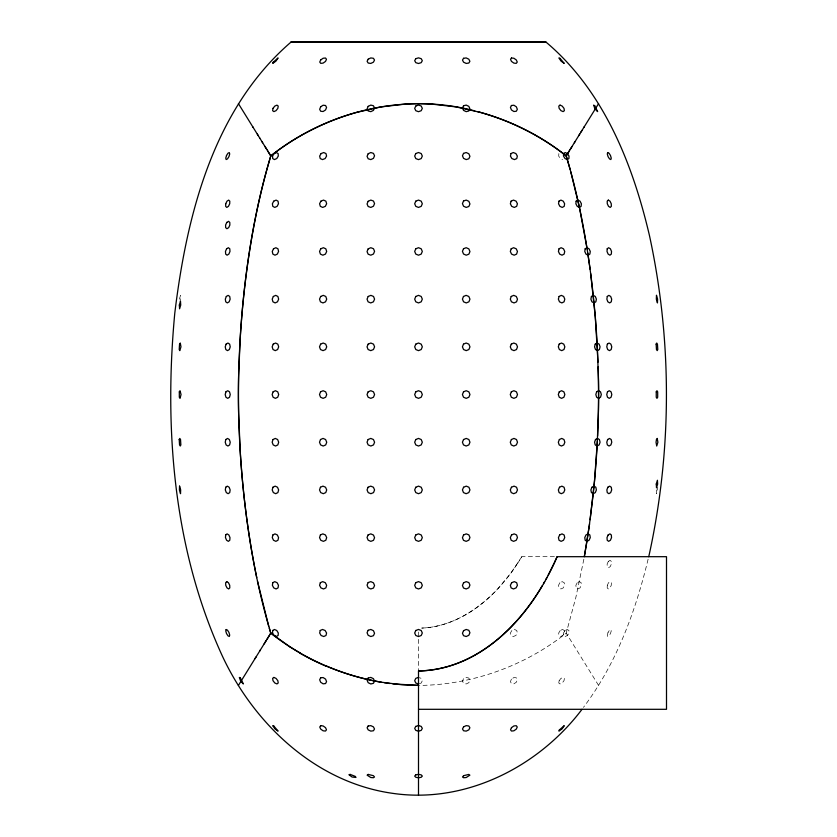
<?xml version="1.0" encoding="UTF-8"?>
<svg xmlns="http://www.w3.org/2000/svg" width="837" height="837" viewBox="0 0 837 837"><rect width="100%" height="100%" fill="white"/><g stroke="black" fill="none" stroke-linecap="round" stroke-linejoin="round"><path stroke-width="0.63" stroke-dasharray="4.18 3.14" d="M558.854 153.589L558.708 156.069L560.246 158.549L562.569 159.585M656.334 489.917L656.48 493.694L657.756 487.239M583.86 559.221L575.825 597.555L566.21 633.138C524.789 665.949 472.34 684.865 419.452 685.419M179.4 299.144L180.52 295.356L180.143 301.822M648.11 559.21C635.45 611.763 616.283 663.898 583.452 707.37M554.418 556.689L521.838 556.689L517.684 563.322M521.838 556.689L510.622 573.46L497.691 588.955M516.963 564.41L514.033 568.731M513.28 569.798C499.26 589.551 481.369 607.118 459.534 618.009M495.358 591.393C477.299 609.911 453.884 624.653 427.77 627.645M458.477 618.533C447.052 624.046 434.57 627.562 421.869 628.095M419.4 683.672L421.199 683.034L422.319 680.69L421.199 678.347L419.4 677.698M425.928 627.834L420.362 628.148M598.581 685.419L566.21 633.138M418.5 632.029L418.5 669.788M607.285 585.304L607.202 587.877L608.321 588.955L610.006 587.877L611.261 585.304L611.345 582.719L610.215 581.652L608.541 582.719L607.285 585.304M559.158 680.69L558.771 682.982L560.026 683.934L562.192 682.982L564.002 680.69L564.389 678.388L563.134 677.436L560.968 678.388L559.158 680.69M608.049 632.437L607.296 635.063L607.693 636.465L609.022 635.838L610.487 633.546L611.251 630.931L610.843 629.518L609.524 630.146L608.049 632.437M511.438 679.121L510.434 681.611L511.438 683.557L513.887 683.829L516.324 682.249L517.339 679.77L516.324 677.813L513.887 677.551L511.438 679.121M463.562 678.671L462.463 681.109L463.562 683.306L466.188 683.965L468.825 682.699L469.923 680.261L468.825 678.075L466.188 677.415L463.562 678.671M608.332 561.418L607.139 564.023L607.202 566.639L608.468 567.716L610.215 566.639L611.397 564.023L611.345 561.418L610.079 560.33L608.332 561.418M577.227 582.719L575.877 585.304L576.138 587.877L577.854 588.955L580.031 587.877L581.38 585.304L581.119 582.719L579.392 581.652L577.227 582.719M559.89 582.719L558.53 585.304L558.959 587.888L560.916 588.955L563.259 587.888L564.619 585.304L564.201 582.719L562.244 581.652L559.89 582.719M511.878 630.502L510.424 632.992L511.009 635.492L513.269 636.518L515.895 635.492L517.339 632.992L516.764 630.502L514.504 629.466L511.878 630.502M560.246 630.502L558.708 632.992L558.854 635.471L560.591 636.497L562.903 635.471L564.441 632.992L564.305 630.502L562.569 629.476L560.246 630.502M565.048 630.512L563.5 632.992L563.573 635.471L565.205 636.497L567.455 635.471L569.003 632.992L568.93 630.512L567.298 629.487L565.048 630.512"/><path stroke-width="1.26" d="M597.618 436.014L598.277 417.632A642.188 462.913 90 0 0 598.277 371.429L598.141 366.815M597.398 440.586L594.5 481.066L590.116 519.725M589.551 523.868L587.135 540.043M586.957 541.34L585.178 540.242L584.77 537.605L585.973 534.969L588.076 533.88L589.855 534.969L590.273 537.605L589.07 540.242L586.957 541.34L584.32 556.689L589.238 526.054L593.088 495.127A702.515 506.395 90 0 0 597.262 443.139L598.403 411.794A634.383 457.284 -90 0 0 598.465 380.406L597.43 349.06A701.312 505.527 -90 0 0 592.282 286.704C587.114 242.521 579.089 198.547 566.21 155.923C540.158 135.175 509.649 120.183 477.508 111.603M648.738 556.689L649.46 553.508C672.08 449.145 672.08 339.906 649.46 235.553C632.636 163.78 603.603 90.459 545.724 41.86L540.294 41.85M418.5 709.305L666.503 709.305L666.503 556.689L557.118 556.689L554.293 562.903M557.118 556.689C533.075 612.946 484.006 669.537 418.5 670.96L418.5 795.087M553.801 563.939L548.13 575.249M545.839 579.476L547 577.363M296.434 42.07L291.046 42.059C213.194 109.051 186.641 215.412 174.766 313.352C163.916 429.004 173.51 549.857 222.548 656.459C254.553 724.758 316.512 782.888 393.244 793.424C465.916 803.823 538.651 766.734 582.029 709.305M543.485 583.651L544.678 581.569M542.271 585.722C516.398 630.125 472.445 670.081 418.5 670.96M269.849 634.676L270.79 633.138C257.754 589.939 249.667 545.368 244.509 500.578A702.818 506.615 90 0 1 240.177 450.84L238.629 413.321A636.057 458.488 90 0 1 238.629 375.74L240.177 338.221A702.818 506.615 90 0 1 244.509 288.483C249.667 243.693 257.754 199.122 270.79 155.923C327.204 111.154 404.679 92.112 474.799 110.902M269.326 635.534L266.909 639.447M570.091 149.614L579.706 134.108M580.983 132.047L584.247 126.785M238.419 685.419L256.017 657.014M571.943 146.621L566.21 155.923L570.091 169.273M583.818 127.486L598.581 103.642M569.453 150.65L566.21 155.923C549.49 142.604 530.888 131.702 511.271 123.248A224.483 192.897 0 0 0 480.271 112.357L455.956 106.895L431.065 104.018A180.321 154.95 0 0 0 405.935 104.018L381.044 106.895L356.729 112.357A224.483 192.887 0 0 0 325.739 123.259C306.112 131.702 287.52 142.604 270.79 155.923C249.928 225.76 240.962 298.725 238.723 371.429A642.188 462.913 90 0 0 238.723 417.632C240.219 471.346 245.869 525.008 256.739 577.645M574.328 142.782L575.071 141.579M578.796 135.584L582.039 130.342M254.961 658.719L260.433 649.878M264.136 643.915L266.239 640.525M259.752 650.977L270.79 633.138L269.326 628.252M418.5 677.374L415.801 678.347L414.681 680.69L415.801 683.034L418.5 683.996M545.724 41.86L544.353 41.871M296.078 42.038L291.182 42.059L302.732 42.07M540.692 41.881L545.588 41.86L340.429 41.976M293.505 42.049L342.459 41.976M494.458 41.944L534.058 41.892M533.483 41.892L543.297 41.871M299.792 42.07L496.341 41.944M291.653 42.059L291.046 42.059M392.815 683.871L418.5 685.419L401.76 684.76L381.044 682.165A220.717 189.664 0 0 1 325.76 665.76M389.99 683.515L384.35 682.699M381.546 682.249C342.134 675.553 304.323 659.2 272.726 634.676M290.104 646.959L270.79 633.138L271.711 633.881M261.929 141.579L262.672 142.782M259.69 137.969L270.79 155.923L267.547 150.65M257.294 134.108L259.752 138.074M264.848 146.297L266.909 149.614M252.753 126.785L258.204 135.584M238.419 103.642L253.182 127.486M268.761 626.338L257.472 581.119M570.761 171.7L579.528 207.942L587.124 248.966M587.752 252.962L590.116 269.336M590.671 273.511L595.285 316.857L597.995 362.212M325.614 666.001A235.982 202.617 0.1 0 1 300.242 653.352M300.41 653.132A227.999 195.105 0.4 0 1 290.146 646.907M563.573 153.579L563.5 156.069L565.048 158.549L567.298 159.574L568.93 158.549L569.003 156.069L567.455 153.579L565.205 152.554L563.573 153.579M225.739 203.757L225.655 206.341L226.785 207.409L228.459 206.341L229.715 203.757L229.798 201.173L228.679 200.106L226.994 201.173L225.739 203.757M179.202 439.53L179.547 444.918L180.279 446.027L180.865 444.918L180.53 439.53L179.798 438.41L179.202 439.53M656.135 344.143L656.47 349.531L657.202 350.64L657.788 349.531L657.453 344.143L656.721 343.024L656.135 344.143M179.338 305.024L179.589 308.811L180.729 305.024L180.489 301.236L179.338 305.024M656.271 484.037L656.511 487.825L657.662 484.037L657.411 480.25L656.271 484.037M272.695 630.502L272.559 632.992L274.097 635.471L276.409 636.497L278.146 635.471L278.292 632.992L276.754 630.502L274.431 629.476L272.695 630.502M225.676 534.969L225.467 537.605L226.586 540.242L228.375 541.34L229.788 540.242L229.987 537.605L228.867 534.969L227.078 533.88L225.676 534.969M607.212 248.809L607.013 251.445L608.133 254.092L609.922 255.18L611.324 254.092L611.533 251.445L610.414 248.809L608.625 247.721L607.212 248.809M576.138 201.173L575.877 203.757L577.227 206.341L579.392 207.409L581.119 206.341L581.38 203.757L580.031 201.173L577.854 200.106L576.138 201.173M179.317 391.831L179.317 397.23L180.039 398.349L181.043 394.53L180.039 390.712L179.317 391.831M656.25 391.831L656.25 397.23L656.961 398.349L657.683 397.23L657.683 391.831L656.961 390.712L656.25 391.831M225.728 487.239L225.31 489.917L226.314 492.585L228.145 493.694L229.725 492.585L230.144 489.917L229.15 487.239L227.319 486.14L225.728 487.239M585.178 248.809L584.77 251.445L585.973 254.092L588.076 255.18L589.855 254.092L590.273 251.445L589.07 248.809L586.957 247.721L585.178 248.809M607.275 296.476L606.856 299.144L607.85 301.812L609.681 302.921L611.272 301.812L611.69 299.144L610.686 296.476L608.855 295.367L607.275 296.476M179.547 344.143L179.202 349.531L179.798 350.64L180.97 346.832L180.279 343.024L179.547 344.143M272.799 582.719L272.381 585.304L273.741 587.888L276.084 588.955L278.041 587.888L278.47 585.304L277.11 582.719L274.756 581.652L272.799 582.719M558.959 201.173L558.53 203.757L559.89 206.341L562.244 207.409L564.201 206.341L564.619 203.757L563.259 201.173L560.916 200.106L558.959 201.173M656.47 439.53L656.03 442.218L656.721 446.027L657.903 442.218L657.202 438.41L656.47 439.53M272.998 108.371L272.611 110.662L273.866 111.614L276.032 110.662L277.842 108.371L278.229 106.079L276.974 105.127L274.808 106.079L272.998 108.371M591.435 296.476L590.891 299.144L591.958 301.812L594.008 302.921L595.839 301.812L596.383 299.144L595.316 296.476L593.266 295.367L591.435 296.476M225.812 439.53L225.226 442.218L226.105 444.918L227.936 446.027L229.641 444.918L230.227 442.218L229.348 439.53L227.518 438.421L225.812 439.53M607.359 344.143L606.773 346.832L607.652 349.531L609.482 350.64L611.188 349.531L611.774 346.832L610.895 344.143L609.064 343.034L607.359 344.143M272.872 534.969L272.266 537.605L273.5 540.242L275.865 541.34L277.968 540.242L278.575 537.605L277.34 534.969L274.975 533.88L272.872 534.969M320.236 630.502L319.661 632.992L321.105 635.492L323.731 636.518L325.991 635.492L326.576 632.992L325.122 630.502L322.496 629.466L320.236 630.502M511.009 153.569L510.424 156.069L511.878 158.559L514.504 159.595L516.764 158.559L517.339 156.069L515.895 153.569L513.269 152.533L511.009 153.569M559.032 248.809L558.425 251.445L559.66 254.092L562.025 255.18L564.128 254.092L564.734 251.445L563.5 248.809L561.135 247.721L559.032 248.809M595.233 344.143L594.563 346.832L595.505 349.531L597.503 350.64L599.397 349.531L600.066 346.832L599.125 344.143L597.126 343.034L595.233 344.143M225.938 391.831L225.195 394.53L225.938 397.23L227.727 398.349L229.516 397.23L230.259 394.53L229.516 391.831L227.727 390.712L225.938 391.831M607.484 391.831L606.741 394.53L607.484 397.23L609.273 398.349L611.062 397.23L611.805 394.53L611.062 391.831L609.273 390.712L607.484 391.831M179.557 486.13L179.4 489.917L180.52 493.694L180.666 489.917L179.557 486.13M656.48 295.356L656.334 299.144L657.443 302.931L657.6 299.144L656.48 295.356M272.946 487.239L272.203 489.917L273.343 492.585L275.697 493.694L277.894 492.585L278.648 489.917L277.497 487.239L275.143 486.14L272.946 487.239M559.106 296.465L558.352 299.144L559.503 301.812L561.857 302.921L564.054 301.812L564.797 299.144L563.657 296.465L561.303 295.367L559.106 296.465M226.157 629.518L225.749 630.931L226.513 633.546L227.978 635.838L229.307 636.465L229.704 635.063L228.951 632.437L227.476 630.146L226.157 629.518M607.693 152.585L607.296 153.998L608.049 156.613L609.524 158.915L610.843 159.543L611.251 158.13L610.487 155.515L609.022 153.213L607.693 152.585M226.513 155.515L225.749 158.13L226.157 159.543L227.476 158.915L228.951 156.613L229.704 153.998L229.307 152.585L227.978 153.213L226.513 155.515M320.33 582.709L319.588 585.304L320.906 587.888L323.521 588.966L325.896 587.888L326.639 585.304L325.321 582.709L322.705 581.642L320.33 582.709M511.104 201.162L510.361 203.757L511.679 206.341L514.295 207.419L516.67 206.341L517.412 203.757L516.094 201.162L513.479 200.095L511.104 201.162M596.635 391.831L595.829 394.53L596.635 397.23L598.581 398.349L600.516 397.23L601.322 394.53L600.516 391.831L598.581 390.712L596.635 391.831M273.019 439.53L272.161 442.218L273.218 444.918L275.561 446.027L277.821 444.918L278.679 442.218L277.633 439.53L275.279 438.421L273.019 439.53M559.179 344.143L558.321 346.832L559.367 349.531L561.721 350.64L563.981 349.531L564.839 346.832L563.782 344.143L561.439 343.034L559.179 344.143M320.404 534.969L319.546 537.605L320.78 540.252L323.385 541.351L325.823 540.252L326.681 537.605L325.447 534.969L322.841 533.87L320.404 534.969M511.177 248.809L510.319 251.445L511.553 254.092L514.159 255.191L516.596 254.092L517.454 251.445L516.22 248.809L513.615 247.71L511.177 248.809M226.105 344.143L225.226 346.832L225.812 349.531L227.518 350.64L229.348 349.531L230.227 346.832L229.641 344.143L227.936 343.034L226.105 344.143M607.652 439.53L606.773 442.218L607.359 444.918L609.064 446.027L610.895 444.918L611.774 442.218L611.188 439.53L609.482 438.421L607.652 439.53M320.456 487.239L319.525 489.917L320.697 492.585L323.281 493.694L325.771 492.585L326.702 489.917L325.541 487.239L322.946 486.13L320.456 487.239M511.229 296.465L510.298 299.144L511.459 301.822L514.054 302.931L516.544 301.822L517.475 299.144L516.303 296.465L513.719 295.356L511.229 296.465M595.505 439.53L594.563 442.218L595.233 444.918L597.126 446.027L599.125 444.918L600.066 442.218L599.397 439.53L597.503 438.421L595.505 439.53M273.103 391.831L272.151 394.53L273.103 397.23L275.425 398.349L277.738 397.23L278.69 394.53L277.738 391.831L275.425 390.712L273.103 391.831M559.262 391.831L558.31 394.53L559.262 397.23L561.575 398.349L563.897 397.23L564.849 394.53L563.897 391.831L561.575 390.712L559.262 391.831M320.508 439.53L319.504 442.218L320.623 444.918L323.197 446.027L325.719 444.918L326.723 442.218L325.603 439.53L323.03 438.41L320.508 439.53M511.281 344.143L510.277 346.832L511.397 349.531L513.97 350.64L516.492 349.531L517.496 346.832L516.377 344.143L513.803 343.024L511.281 344.143M226.314 296.476L225.31 299.144L225.728 301.812L227.319 302.921L229.15 301.812L230.144 299.144L229.725 296.476L228.145 295.367L226.314 296.476M607.85 487.239L606.856 489.917L607.275 492.585L608.855 493.694L610.686 492.585L611.69 489.917L611.272 487.239L609.681 486.14L607.85 487.239M273.186 62.273L272.757 63.413L275.907 61.153L278.083 57.941L273.186 62.273M559.346 729.979L558.917 731.109L562.066 728.86L564.243 725.648L559.346 729.979M273.218 344.143L272.161 346.832L273.019 349.531L275.279 350.64L277.633 349.531L278.679 346.832L277.821 344.143L275.561 343.034L273.218 344.143M368.092 487.239L367.045 489.917L368.196 492.595L370.885 493.704L373.522 492.595L374.568 489.917L373.417 487.239L370.728 486.13L368.092 487.239M463.478 296.465L462.432 299.144L463.583 301.822L466.272 302.931L468.908 301.822L469.955 299.144L468.804 296.465L466.115 295.356L463.478 296.465M559.367 439.53L558.321 442.218L559.179 444.918L561.439 446.027L563.782 444.918L564.839 442.218L563.981 439.53L561.721 438.421L559.367 439.53M320.561 391.831L319.504 394.53L320.561 397.23L323.113 398.349L325.666 397.23L326.723 394.53L325.666 391.831L323.113 390.712L320.561 391.831M511.334 391.831L510.277 394.53L511.334 397.23L513.887 398.349L516.439 397.23L517.496 394.53L516.439 391.831L513.887 390.712L511.334 391.831M368.113 439.53L367.035 442.218L368.165 444.918L370.843 446.027L373.501 444.918L374.578 442.218L373.448 439.53L370.77 438.41L368.113 439.53M463.499 344.143L462.422 346.832L463.552 349.531L466.23 350.64L468.887 349.531L469.965 346.832L468.835 344.143L466.157 343.024L463.499 344.143M591.958 487.239L590.891 489.917L591.435 492.585L593.266 493.694L595.316 492.585L596.383 489.917L595.839 487.239L594.008 486.14L591.958 487.239M320.676 106.801L319.661 109.291L320.676 111.237L323.113 111.509L325.562 109.94L326.566 107.45L325.562 105.504L323.113 105.232L320.676 106.801M368.144 248.892L367.045 251.581L368.144 254.186L370.812 255.191L373.469 254.009L374.568 251.32L373.469 248.715L370.812 247.71L368.144 248.892M368.144 391.831L367.035 394.53L368.144 397.23L370.812 398.349L373.469 397.23L374.578 394.53L373.469 391.831L370.812 390.712L368.144 391.831M463.531 391.831L462.422 394.53L463.531 397.23L466.188 398.349L468.856 397.23L469.965 394.53L468.856 391.831L466.188 390.712L463.531 391.831M463.531 535.052L462.432 537.731L463.531 540.346L466.188 541.351L468.856 540.168L469.955 537.48L468.856 534.874L466.188 533.87L463.531 535.052M320.623 344.143L319.504 346.832L320.508 349.531L323.03 350.64L325.603 349.531L326.723 346.832L325.719 344.143L323.197 343.024L320.623 344.143M415.801 391.831L414.681 394.53L415.801 397.23L418.5 398.349L421.199 397.23L422.319 394.53L421.199 391.831L418.5 390.712L415.801 391.831M511.397 439.53L510.277 442.218L511.281 444.918L513.803 446.027L516.377 444.918L517.496 442.218L516.492 439.53L513.97 438.41L511.397 439.53M368.154 201.298L367.056 203.946L368.154 206.488L370.812 207.419L373.459 206.216L374.557 203.569L373.459 201.026L370.812 200.085L368.154 201.298M415.801 344.143L414.681 346.832L415.801 349.531L418.5 350.64L421.199 349.531L422.319 346.832L421.199 344.143L418.5 343.024L415.801 344.143M415.801 439.53L414.681 442.218L415.801 444.918L418.5 446.027L421.199 444.918L422.319 442.218L421.199 439.53L418.5 438.41L415.801 439.53M463.541 582.845L462.442 585.492L463.541 588.034L466.188 588.966L468.846 587.762L469.944 585.105L468.846 582.573L466.188 581.631L463.541 582.845M415.801 296.465L414.681 299.144L415.801 301.822L418.5 302.931L421.199 301.822L422.319 299.144L421.199 296.465L418.5 295.356L415.801 296.465M415.801 487.239L414.681 489.917L415.801 492.595L418.5 493.704L421.199 492.595L422.319 489.917L421.199 487.239L418.5 486.13L415.801 487.239M368.165 344.143L367.035 346.832L368.113 349.531L370.77 350.64L373.448 349.531L374.578 346.832L373.501 344.143L370.843 343.024L368.165 344.143M463.552 439.53L462.422 442.218L463.499 444.918L466.157 446.027L468.835 444.918L469.965 442.218L468.887 439.53L466.23 438.41L463.552 439.53M415.801 248.798L414.681 251.445L415.801 254.103L418.5 255.201L421.199 254.103L422.319 251.445L421.199 248.798L418.5 247.7L415.801 248.798M463.531 248.715L462.432 251.32L463.531 254.009L466.188 255.191L468.856 254.186L469.955 251.581L468.856 248.892L466.188 247.71L463.531 248.715M368.144 534.874L367.045 537.48L368.144 540.168L370.812 541.351L373.469 540.346L374.568 537.731L373.469 535.052L370.812 533.87L368.144 534.874M415.801 534.958L414.681 537.605L415.801 540.263L418.5 541.351L421.199 540.263L422.319 537.605L421.199 534.958L418.5 533.86L415.801 534.958M368.165 153.767L367.066 156.352L368.165 158.768L370.812 159.595L373.448 158.36L374.547 155.776L373.448 153.37L370.812 152.533L368.165 153.767M463.552 630.69L462.453 633.274L463.552 635.691L466.188 636.528L468.835 635.293L469.934 632.709L468.835 630.292L466.188 629.455L463.552 630.69M226.586 248.809L225.467 251.445L225.676 254.092L227.078 255.18L228.867 254.092L229.987 251.445L229.788 248.809L228.375 247.721L226.586 248.809M608.133 534.969L607.013 537.605L607.212 540.242L608.625 541.34L610.414 540.242L611.533 537.605L611.324 534.969L609.922 533.88L608.133 534.969M273.343 296.465L272.203 299.144L272.946 301.812L275.143 302.921L277.497 301.812L278.648 299.144L277.894 296.465L275.697 295.367L273.343 296.465M559.503 487.239L558.352 489.917L559.106 492.585L561.303 493.694L563.657 492.585L564.797 489.917L564.054 487.239L561.857 486.14L559.503 487.239M415.801 201.152L414.681 203.757L415.801 206.352L418.5 207.43L421.199 206.352L422.319 203.757L421.199 201.152L418.5 200.085L415.801 201.152M415.801 582.698L414.681 585.304L415.801 587.898L418.5 588.976L421.199 587.898L422.319 585.304L421.199 582.698L418.5 581.621L415.801 582.698M368.196 296.465L367.045 299.144L368.092 301.822L370.728 302.931L373.417 301.822L374.568 299.144L373.522 296.465L370.885 295.356L368.196 296.465M463.583 487.239L462.432 489.917L463.478 492.595L466.115 493.704L468.804 492.595L469.955 489.917L468.908 487.239L466.272 486.13L463.583 487.239M463.541 201.026L462.442 203.569L463.541 206.216L466.188 207.419L468.846 206.488L469.944 203.946L468.846 201.298L466.188 200.085L463.541 201.026M368.154 582.573L367.056 585.105L368.154 587.762L370.812 588.966L373.459 588.034L374.557 585.492L373.459 582.845L370.812 581.631L368.154 582.573M320.697 296.465L319.525 299.144L320.456 301.822L322.946 302.931L325.541 301.822L326.702 299.144L325.771 296.465L323.281 295.356L320.697 296.465M511.459 487.239L510.298 489.917L511.229 492.585L513.719 493.694L516.303 492.585L517.475 489.917L516.544 487.239L514.054 486.13L511.459 487.239M415.801 153.548L414.681 156.069L415.801 158.58L418.5 159.616L421.199 158.58L422.319 156.069L421.199 153.548L418.5 152.512L415.801 153.548M415.801 630.481L414.681 632.992L415.801 635.503L418.5 636.549L421.199 635.503L422.319 632.992L421.199 630.481L418.5 629.445L415.801 630.481M368.175 106.351L367.077 108.789L368.175 110.986L370.812 111.645L373.438 110.39L374.537 107.952L373.438 105.755L370.812 105.096L368.175 106.351M463.552 153.37L462.453 155.776L463.552 158.36L466.188 159.595L468.835 158.768L469.934 156.352L468.835 153.767L466.188 152.533L463.552 153.37M368.165 630.292L367.066 632.709L368.165 635.293L370.812 636.528L373.448 635.691L374.547 633.274L373.448 630.69L370.812 629.455L368.165 630.292M226.785 222.422L225.603 225.027L225.655 227.643L226.921 228.721L228.668 227.643L229.861 225.027L229.798 222.422L228.532 221.345L226.785 222.422M320.78 248.809L319.546 251.445L320.404 254.092L322.841 255.191L325.447 254.092L326.681 251.445L325.823 248.809L323.385 247.71L320.78 248.809M511.553 534.969L510.319 537.605L511.177 540.252L513.615 541.351L516.22 540.252L517.454 537.605L516.596 534.969L514.159 533.87L511.553 534.969M320.728 59.929L319.734 62.043L320.728 63.361L323.113 63.099L325.509 61.425L326.493 59.312L325.509 58.004L323.113 58.255L320.728 59.929M273.5 248.809L272.266 251.445L272.872 254.092L274.975 255.18L277.34 254.092L278.575 251.445L277.968 248.809L275.865 247.721L273.5 248.809M559.66 534.969L558.425 537.605L559.032 540.242L561.135 541.34L563.5 540.242L564.734 537.605L564.128 534.969L562.025 533.88L559.66 534.969M511.491 727.635L510.507 729.749L511.491 731.057L513.887 730.806L516.272 729.132L517.266 727.018L516.272 725.7L513.887 725.951L511.491 727.635M415.801 106.027L414.681 108.371L415.801 110.714L418.5 111.687L421.199 110.714L422.319 108.371L421.199 106.027L418.5 105.054L415.801 106.027M463.562 105.755L462.463 107.952L463.562 110.39L466.188 111.645L468.825 110.986L469.923 108.789L468.825 106.351L466.188 105.096L463.562 105.755M368.175 678.075L367.077 680.261L368.175 682.699L370.812 683.965L373.438 683.306L374.537 681.109L373.438 678.671L370.812 677.415L368.175 678.075M368.186 59.186L367.098 61.31L368.186 63.057L370.812 63.424L373.428 62.179L374.516 60.055L373.428 58.297L370.812 57.931L368.186 59.186M320.906 201.162L319.588 203.757L320.33 206.341L322.705 207.419L325.321 206.341L326.639 203.757L325.896 201.162L323.521 200.095L320.906 201.162M511.679 582.709L510.361 585.304L511.104 587.888L513.479 588.966L516.094 587.888L517.412 585.304L516.67 582.709L514.295 581.642L511.679 582.709M463.572 726.882L462.484 729.006L463.572 730.764L466.188 731.119L468.814 729.874L469.902 727.751L468.814 725.993L466.188 725.637L463.572 726.882M511.438 105.504L510.434 107.45L511.438 109.94L513.887 111.509L516.324 111.237L517.339 109.291L516.324 106.801L513.887 105.232L511.438 105.504M320.676 677.813L319.661 679.77L320.676 682.249L323.113 683.829L325.562 683.557L326.566 681.611L325.562 679.121L323.113 677.551L320.676 677.813M273.741 201.173L272.381 203.757L272.799 206.341L274.756 207.409L277.11 206.341L278.47 203.757L278.041 201.173L276.084 200.106L273.741 201.173M415.801 58.684L414.681 60.682L415.801 62.67L418.5 63.497L421.199 62.67L422.319 60.682L421.199 58.684L418.5 57.858L415.801 58.684M415.801 726.38L414.681 728.378L415.801 730.377L418.5 731.203L421.199 730.377L422.319 728.378L421.199 726.38L418.5 725.553L415.801 726.38M321.105 153.569L319.661 156.069L320.236 158.559L322.496 159.595L325.122 158.559L326.576 156.069L325.991 153.569L323.731 152.533L321.105 153.569M274.097 153.589L272.559 156.069L272.695 158.549L274.431 159.585L276.754 158.549L278.292 156.069L278.146 153.589L276.409 152.564L274.097 153.589M463.572 58.297L462.484 60.055L463.572 62.179L466.188 63.424L468.814 63.057L469.902 61.31L468.814 59.186L466.188 57.931L463.572 58.297M368.186 725.993L367.098 727.751L368.186 729.874L370.812 731.119L373.428 730.764L374.516 729.006L373.428 726.882L370.812 725.637L368.186 725.993M511.491 58.004L510.507 59.312L511.491 61.425L513.887 63.099L516.272 63.361L517.266 62.043L516.272 59.929L513.887 58.255L511.491 58.004M320.728 725.7L319.734 727.018L320.728 729.132L323.113 730.806L325.509 731.057L326.493 729.749L325.509 727.635L323.113 725.951L320.728 725.7M463.583 775.69L462.505 776.966L463.583 777.73L466.188 777.521L469.881 775.177L468.804 774.424L463.583 775.69M415.801 774.863L414.681 776.077L415.801 777.28L418.5 777.772L421.199 777.28L422.319 776.077L421.199 774.863L418.5 774.371L415.801 774.863M608.321 200.106L607.202 201.173L607.285 203.757L608.541 206.341L610.215 207.409L611.345 206.341L611.261 203.757L610.006 201.173L608.321 200.106M226.785 581.652L225.655 582.719L225.739 585.304L226.994 587.877L228.679 588.955L229.798 587.877L229.715 585.304L228.459 582.719L226.785 581.652M560.026 105.127L558.771 106.079L559.158 108.371L560.968 110.662L563.134 111.614L564.389 110.662L564.002 108.371L562.192 106.079L560.026 105.127M273.866 677.436L272.611 678.388L272.998 680.69L274.808 682.982L276.974 683.934L278.229 682.982L277.842 680.69L276.032 678.388L273.866 677.436M368.196 774.424L367.119 775.177L370.812 777.521L373.417 777.73L374.495 776.966L373.417 775.69L368.196 774.424M350.201 774.413L348.893 774.696L352.084 777.039L356.007 777.447L355.233 776.37L350.201 774.413M560.047 58.412L558.917 57.941L561.093 61.153L564.243 63.413L560.047 58.412M273.887 726.108L272.757 725.648L274.934 728.86L278.083 731.109L273.887 726.108M594.73 105.765L593.642 105.127L594.929 108.81L597.649 111.614L594.73 105.765M240.439 678.085L239.351 677.447L240.637 681.13L243.358 683.934L240.439 678.085"/></g></svg>
